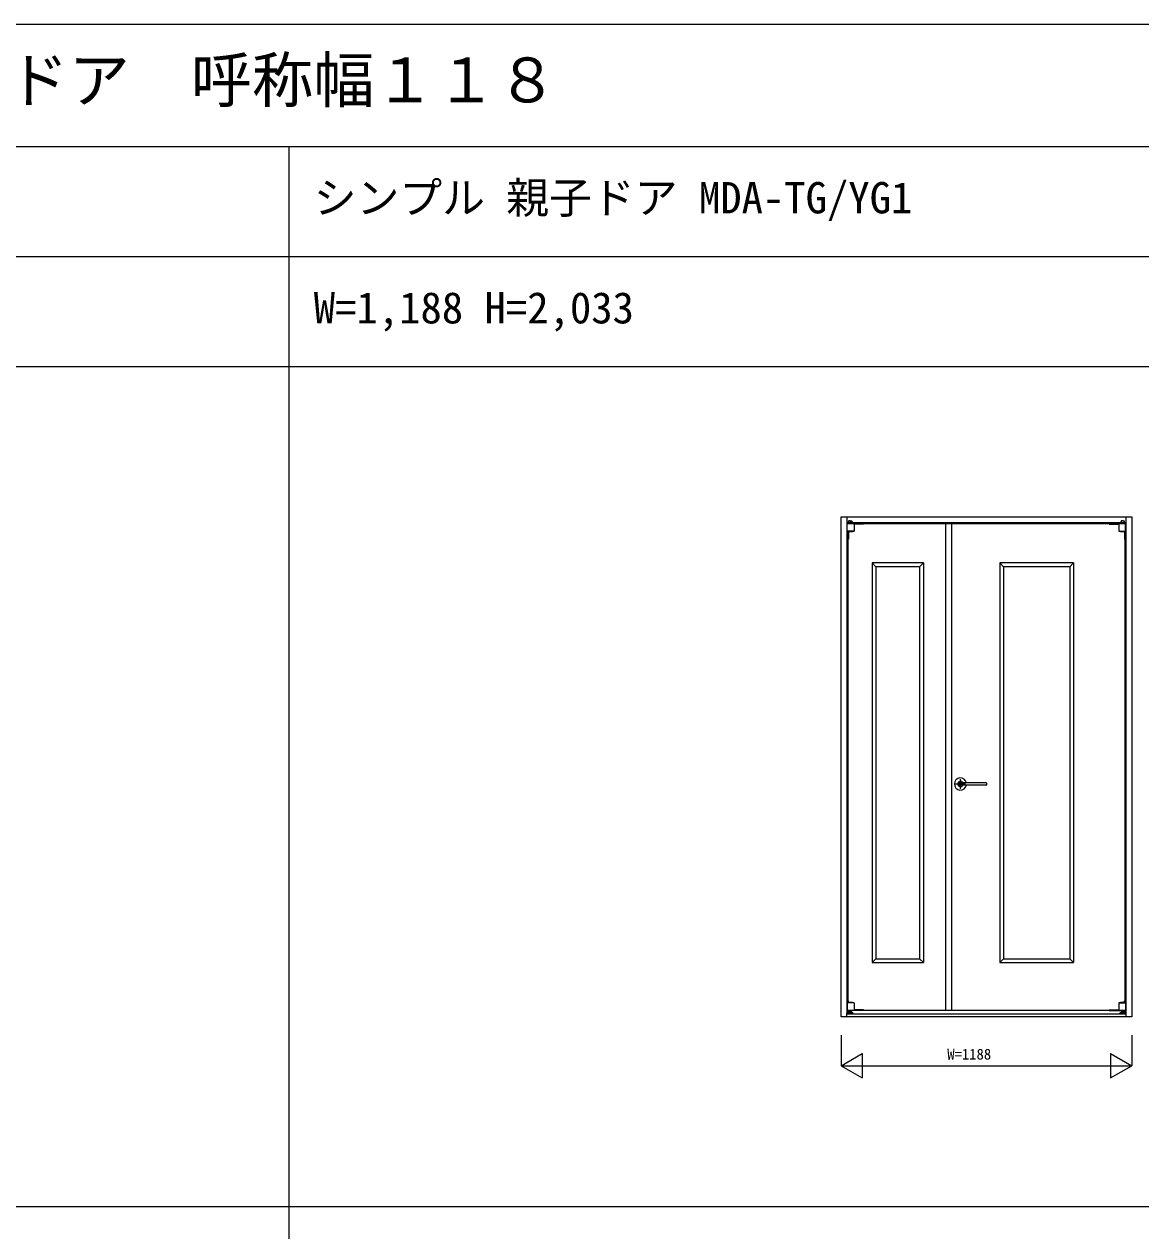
# Model space of a CAD drawing. Units: millimetres, scale not verified. Extents: x -14340 to 14341, y -10000 to 10000.
# Drawn here: x -4024 to 541, y 5065 to 10000 of the extents above; entities that cross this region are included whole.
import ezdxf
from ezdxf.enums import TextEntityAlignment as Align

# ---------------------------------------------------------------- set-up
doc = ezdxf.new("R2010")
doc.units = ezdxf.units.MM
doc.header["$LTSCALE"] = 50
for name, color, linetype in [('0-0_0', 7, 'Continuous'), ('0-1_YKK_A1', 4, 'Continuous'), ('0-4_YKK_F1', 7, 'Continuous'), ('0-5_YKK_N1', 2, 'Continuous')]:
    doc.layers.add(name, color=color, linetype=linetype)
doc.styles.add('ＭＳ ゴシック', font='')
doc.styles.get('ＭＳ ゴシック').set_extended_font_data('MS Gothic')

msp = doc.modelspace()

# ---------------------------------------------------------------- linework, layer by layer
at = {"layer": '0-1_YKK_A1'}
for p, q in [((-684.5, 5940.5), (-684.5, 7985.5)), ((-684.5, 7985.5), (503.5, 7985.5)), ((-660.5, 7985.5), (-660.5, 5955.5)), ((-660.5, 7961.5), (479.5, 7961.5)), ((-592.5, 7957.5), (-659.5, 7957.5)), ((-659.5, 7926.9), (-659.5, 7957.5)), ((-658.5, 7961.5), (-658.5, 7959.5)), ((-636.5, 7961.5), (-658.5, 7961.5)), ((-636.5, 7959.5), (-658.5, 7959.5)), ((-657.5, 7962), (-657.5, 7961.5)), ((-653.9, 7962), (-657.5, 7962)), ((-656.5, 7959.5), (-656.5, 7957.5)), ((-656.5, 7957.5), (-256.5, 7957.5)), ((-656, 7957.5), (-656, 7958)), ((-635.25, 7958), (-656, 7958)), ((-654.5, 7959.5), (-654.5, 7958)), ((-653.9, 7967), (-653.9, 7962)), ((-647.5, 7968.5), (-652.4, 7968.5)), ((-651.5, 7958), (-651.5, 7959.5)), ((-647.5, 7968.5), (-642.6, 7968.5)), ((-643.5, 7958), (-643.5, 7959.5)), ((-641.1, 7967), (-641.1, 7962)), ((-641.1, 7962), (-637.5, 7962)), ((-637.5, 7962), (-637.5, 7961.5)), ((-636.5, 7961.5), (-636.5, 7959.5)), ((-635.25, 7957.5), (-635.25, 7958)), ((-631.5, 7957.5), (-631.5, 7926.9)), ((-592.5, 7955), (-631.5, 7955)), ((-592.5, 7957.5), (-592.5, 7955)), ((-256.5, 7957.5), (475.5, 7957.5)), ((-256.5, 5966.5), (-256.5, 7957.5)), ((-231.5, 5966.5), (-231.5, 7957.5)), ((411.5, 7957.5), (478.5, 7957.5)), ((411.5, 7957.5), (411.5, 7955)), ((411.5, 7955), (450.5, 7955)), ((450.5, 7957.5), (450.5, 7926.9)), ((454.25, 7957.5), (454.25, 7958)), ((454.25, 7958), (475, 7958)), ((455.5, 7961.5), (477.5, 7961.5)), ((455.5, 7961.5), (455.5, 7959.5)), ((455.5, 7959.5), (477.5, 7959.5)), ((460.1, 7962), (456.5, 7962)), ((456.5, 7962), (456.5, 7961.5)), ((460.1, 7967), (460.1, 7962)), ((466.5, 7968.5), (461.6, 7968.5)), ((462.5, 7958), (462.5, 7959.5)), ((466.5, 7968.5), (471.4, 7968.5)), ((470.5, 7958), (470.5, 7959.5)), ((472.9, 7967), (472.9, 7962)), ((472.9, 7962), (476.5, 7962)), ((473.5, 7959.5), (473.5, 7958)), ((475, 7957.5), (475, 7958)), ((475.5, 7959.5), (475.5, 7957.5)), ((476.5, 7962), (476.5, 7961.5)), ((477.5, 7961.5), (477.5, 7959.5)), ((478.5, 7926.9), (478.5, 7957.5)), ((479.5, 7985.5), (479.5, 5955.5)), ((503.5, 7985.5), (503.5, 5940.5)), ((-631.6, 7926.68), (-659.4, 7926.68)), ((-656.5, 7925.83), (-656.5, 5998.17)), ((-656.5, 7925.83), (-656.5, 7893.75)), ((-654.5, 7925.39), (-654.5, 7893.75)), ((450.6, 7926.68), (478.4, 7926.68)), ((473.5, 7925.39), (473.5, 7893.75)), ((475.5, 7925.83), (475.5, 5998.17)), ((475.5, 7925.83), (475.5, 7893.75)), ((-654.5, 7893.75), (-656.5, 7893.75)), ((473.5, 7893.75), (475.5, 7893.75)), ((-558, 7797), (-558, 6162)), ((-348, 7797), (-558, 7797)), ((-542, 7781), (-558, 7797)), ((-542, 7781), (-542, 6178)), ((-364, 7781), (-542, 7781)), ((-364, 7781), (-348, 7797)), ((-364, 7781), (-364, 6178)), ((-348, 7797), (-348, 6162)), ((-36, 7797), (-36, 6162)), ((266, 7797), (-36, 7797)), ((-20, 7781), (-36, 7797)), ((-20, 7781), (-20, 6178)), ((250, 7781), (-20, 7781)), ((250, 7781), (266, 7797)), ((250, 7781), (250, 6178)), ((266, 7797), (266, 6162)), ((-196.5, 6872.5), (-196.5, 6912.5)), ((-216.5, 6892.5), (-176.5, 6892.5)), ((-91.5, 6897), (-205.87, 6897)), ((-91.5, 6888), (-205.87, 6888)), ((-90.5, 6896), (-90.5, 6889)), ((-542, 6178), (-558, 6162)), ((-542, 6178), (-364, 6178)), ((-364, 6178), (-348, 6162)), ((-20, 6178), (-36, 6162)), ((-20, 6178), (250, 6178)), ((250, 6178), (266, 6162)), ((-558, 6162), (-348, 6162)), ((-36, 6162), (266, 6162)), ((-659.5, 5997.1), (-659.5, 5966.5)), ((-631.6, 5997.32), (-659.4, 5997.32)), ((-654.5, 6005.25), (-656.5, 6005.25)), ((-656.5, 5998.17), (-656.5, 6005.25)), ((-654.5, 5998.61), (-654.5, 6005.25)), ((-631.5, 5997.1), (-631.5, 5966.5)), ((450.5, 5997.1), (450.5, 5966.5)), ((450.6, 5997.32), (478.4, 5997.32)), ((473.5, 6005.25), (475.5, 6005.25)), ((473.5, 5998.61), (473.5, 6005.25)), ((475.5, 5998.17), (475.5, 6005.25)), ((478.5, 5997.1), (478.5, 5966.5)), ((-660.5, 5940.5), (-684.5, 5940.5)), ((-660.5, 5940.5), (-660.5, 5955.5)), ((-660.5, 5952.5), (479.5, 5952.5)), ((479.5, 5940.5), (-660.5, 5940.5)), ((-631.5, 5966.5), (-659.5, 5966.5)), ((-256.5, 5966.5), (-656.5, 5966.5)), ((-656.5, 5957.5), (-656.5, 5966.5)), ((-638.5, 5957.5), (-656.5, 5957.5)), ((-638.5, 5955.5), (-656.5, 5955.5)), ((-656.5, 5952.5), (-656.5, 5955.5)), ((-655.75, 5966.5), (-655.75, 5966)), ((-635, 5966), (-655.75, 5966)), ((-654.5, 5957.5), (-654.5, 5966)), ((-592.5, 5966.5), (-652.5, 5966.5)), ((-642.5, 5960.5), (-652.5, 5960.5)), ((-652.5, 5955.5), (-652.5, 5958.5)), ((-642.5, 5958.5), (-652.5, 5958.5)), ((-651.3, 5960.5), (-651.3, 5966)), ((-650.05, 5959.5), (-651.05, 5958.5)), ((-650.05, 5959.5), (-650.05, 5960.5)), ((-644.95, 5959.5), (-644.95, 5960.5)), ((-644.5, 5957.5), (-644.5, 5958.5)), ((-643.7, 5960.5), (-643.7, 5966)), ((-642.5, 5955.5), (-642.5, 5958.5)), ((-640.5, 5957.5), (-640.5, 5958.5)), ((-638.5, 5952.5), (-638.5, 5955.5)), ((-638.5, 5952.5), (-638.5, 5955.5)), ((-636.5, 5952.5), (-636.5, 5955.5)), ((-635, 5966.5), (-635, 5966)), ((-592.5, 5968.5), (-631.5, 5968.5)), ((-592.5, 5966.5), (-592.5, 5968.5)), ((475.5, 5966.5), (-256.5, 5966.5)), ((411.5, 5966.5), (411.5, 5968.5)), ((411.5, 5968.5), (450.5, 5968.5)), ((411.5, 5966.5), (471.5, 5966.5)), ((450.5, 5966.5), (478.5, 5966.5)), ((454, 5966.5), (454, 5966)), ((454, 5966), (474.75, 5966)), ((455.5, 5952.5), (455.5, 5955.5)), ((457.5, 5957.5), (475.5, 5957.5)), ((457.5, 5955.5), (475.5, 5955.5)), ((457.5, 5952.5), (457.5, 5955.5)), ((457.5, 5952.5), (457.5, 5955.5)), ((459.5, 5957.5), (459.5, 5958.5)), ((461.5, 5960.5), (471.5, 5960.5)), ((461.5, 5955.5), (461.5, 5958.5)), ((461.5, 5958.5), (471.5, 5958.5)), ((462.7, 5960.5), (462.7, 5966)), ((463.5, 5957.5), (463.5, 5958.5)), ((463.95, 5959.5), (463.95, 5960.5)), ((469.05, 5959.5), (469.05, 5960.5)), ((469.05, 5959.5), (470.05, 5958.5)), ((470.3, 5960.5), (470.3, 5966)), ((471.5, 5955.5), (471.5, 5958.5)), ((473.5, 5957.5), (473.5, 5966)), ((474.75, 5966.5), (474.75, 5966)), ((475.5, 5957.5), (475.5, 5966.5)), ((475.5, 5952.5), (475.5, 5955.5)), ((479.5, 5955.5), (479.5, 5940.5)), ((503.5, 5940.5), (479.5, 5940.5))]:
    msp.add_line(p, q, dxfattribs=at)
for points in [[(-91.36, 6896.99), (-91.37, 6896.99), (-91.39, 6896.99), (-91.4, 6896.99), (-91.41, 6897), (-91.42, 6897), (-91.43, 6897), (-91.45, 6897), (-91.46, 6897), (-91.47, 6897), (-91.48, 6897), (-91.5, 6897)], [(-91.5, 6888), (-91.48, 6888), (-91.47, 6888), (-91.46, 6888), (-91.45, 6888), (-91.43, 6888), (-91.42, 6888), (-91.41, 6888), (-91.4, 6888.01), (-91.39, 6888.01), (-91.37, 6888.01), (-91.36, 6888.01), (-91.35, 6888.01), (-91.34, 6888.01), (-91.32, 6888.01), (-91.31, 6888.02), (-91.3, 6888.02), (-91.29, 6888.02), (-91.28, 6888.02), (-91.26, 6888.03), (-91.25, 6888.03), (-91.24, 6888.03), (-91.23, 6888.04), (-91.22, 6888.04), (-91.21, 6888.04), (-91.19, 6888.05), (-91.18, 6888.05), (-91.17, 6888.05), (-91.16, 6888.06), (-91.15, 6888.06), (-91.14, 6888.07), (-91.12, 6888.07), (-91.11, 6888.08), (-91.1, 6888.08), (-91.09, 6888.09), (-91.08, 6888.09), (-91.07, 6888.1), (-91.06, 6888.1), (-91.05, 6888.11), (-91.03, 6888.11)], [(-90.92, 6896.82), (-90.93, 6896.83), (-90.94, 6896.83), (-90.95, 6896.84), (-90.96, 6896.84), (-90.97, 6896.85), (-90.98, 6896.86), (-90.99, 6896.86), (-91, 6896.87), (-91.01, 6896.88), (-91.02, 6896.88), (-91.03, 6896.89), (-91.05, 6896.89), (-91.06, 6896.9), (-91.07, 6896.9), (-91.08, 6896.91), (-91.09, 6896.92), (-91.1, 6896.92), (-91.11, 6896.92), (-91.12, 6896.93), (-91.14, 6896.93), (-91.15, 6896.94), (-91.16, 6896.94), (-91.17, 6896.95), (-91.18, 6896.95), (-91.19, 6896.95), (-91.21, 6896.96), (-91.22, 6896.96), (-91.23, 6896.96), (-91.24, 6896.97), (-91.25, 6896.97), (-91.26, 6896.97), (-91.28, 6896.98), (-91.29, 6896.98), (-91.3, 6896.98), (-91.31, 6896.98), (-91.32, 6896.98), (-91.34, 6896.99), (-91.35, 6896.99), (-91.36, 6896.99)], [(-91.03, 6888.11), (-91.02, 6888.12), (-91.01, 6888.13), (-91, 6888.13), (-90.99, 6888.14), (-90.98, 6888.14), (-90.97, 6888.15), (-90.96, 6888.16), (-90.95, 6888.16), (-90.94, 6888.17), (-90.93, 6888.18), (-90.92, 6888.18), (-90.91, 6888.19), (-90.9, 6888.2), (-90.89, 6888.2), (-90.88, 6888.21), (-90.87, 6888.22), (-90.86, 6888.23), (-90.85, 6888.23), (-90.84, 6888.24), (-90.83, 6888.25), (-90.82, 6888.26), (-90.81, 6888.27), (-90.81, 6888.28), (-90.8, 6888.28), (-90.79, 6888.29), (-90.78, 6888.3), (-90.77, 6888.31), (-90.76, 6888.32), (-90.75, 6888.33), (-90.75, 6888.34), (-90.74, 6888.35), (-90.73, 6888.36), (-90.72, 6888.37), (-90.71, 6888.37), (-90.71, 6888.38), (-90.7, 6888.4), (-90.69, 6888.4), (-90.68, 6888.41), (-90.68, 6888.43)], [(-90.61, 6896.46), (-90.61, 6896.47), (-90.62, 6896.48), (-90.63, 6896.49), (-90.63, 6896.5), (-90.64, 6896.51), (-90.64, 6896.53), (-90.65, 6896.53), (-90.66, 6896.55), (-90.66, 6896.56), (-90.67, 6896.56), (-90.68, 6896.58), (-90.68, 6896.59), (-90.69, 6896.59), (-90.7, 6896.61), (-90.71, 6896.62), (-90.71, 6896.62), (-90.72, 6896.63), (-90.73, 6896.64), (-90.74, 6896.65), (-90.75, 6896.66), (-90.75, 6896.67), (-90.76, 6896.68), (-90.77, 6896.69), (-90.78, 6896.7), (-90.79, 6896.71), (-90.8, 6896.71), (-90.81, 6896.72), (-90.81, 6896.73), (-90.82, 6896.74), (-90.83, 6896.75), (-90.84, 6896.76), (-90.85, 6896.77), (-90.86, 6896.77), (-90.87, 6896.78), (-90.88, 6896.79), (-90.89, 6896.8), (-90.9, 6896.8), (-90.91, 6896.81), (-90.92, 6896.82)], [(-90.68, 6888.43), (-90.67, 6888.43), (-90.66, 6888.44), (-90.66, 6888.46), (-90.65, 6888.46), (-90.64, 6888.48), (-90.64, 6888.49), (-90.63, 6888.5), (-90.63, 6888.51), (-90.62, 6888.52), (-90.61, 6888.53), (-90.61, 6888.54), (-90.6, 6888.55), (-90.6, 6888.56), (-90.59, 6888.57), (-90.59, 6888.58), (-90.58, 6888.59), (-90.58, 6888.61), (-90.57, 6888.62), (-90.57, 6888.63), (-90.56, 6888.64), (-90.56, 6888.65), (-90.55, 6888.66), (-90.55, 6888.67), (-90.55, 6888.69), (-90.54, 6888.7), (-90.54, 6888.71), (-90.53, 6888.72), (-90.53, 6888.73), (-90.53, 6888.75), (-90.53, 6888.76), (-90.52, 6888.77), (-90.52, 6888.78), (-90.52, 6888.79), (-90.51, 6888.8), (-90.51, 6888.82), (-90.51, 6888.83), (-90.51, 6888.84), (-90.51, 6888.85), (-90.5, 6888.87)], [(-90.5, 6896), (-90.5, 6896.01), (-90.5, 6896.02), (-90.5, 6896.04), (-90.5, 6896.05), (-90.5, 6896.06), (-90.5, 6896.07), (-90.5, 6896.08), (-90.5, 6896.1), (-90.5, 6896.11), (-90.5, 6896.12), (-90.5, 6896.14), (-90.51, 6896.15), (-90.51, 6896.16), (-90.51, 6896.17), (-90.51, 6896.18), (-90.51, 6896.2), (-90.52, 6896.21), (-90.52, 6896.22), (-90.52, 6896.23), (-90.53, 6896.24), (-90.53, 6896.26), (-90.53, 6896.27), (-90.53, 6896.28), (-90.54, 6896.29), (-90.54, 6896.3), (-90.55, 6896.31), (-90.55, 6896.32), (-90.55, 6896.34), (-90.56, 6896.35), (-90.56, 6896.36), (-90.57, 6896.37), (-90.57, 6896.38), (-90.58, 6896.39), (-90.58, 6896.41), (-90.59, 6896.42), (-90.59, 6896.43), (-90.6, 6896.44), (-90.6, 6896.45), (-90.61, 6896.46)], [(-90.5, 6888.87), (-90.5, 6888.88), (-90.5, 6888.89), (-90.5, 6888.9), (-90.5, 6888.91), (-90.5, 6888.93), (-90.5, 6888.94), (-90.5, 6888.95), (-90.5, 6888.96), (-90.5, 6888.97), (-90.5, 6888.99), (-90.5, 6889)], [(-636.5, 5952.5), (-658.5, 5952.5), (-658.5, 5955.5)], [(-643.95, 5958.5), (-644.95, 5959.5), (-650.05, 5959.5)], [(455.5, 5952.5), (477.5, 5952.5), (477.5, 5955.5)], [(462.95, 5958.5), (463.95, 5959.5), (469.05, 5959.5)]]:
    msp.add_lwpolyline(points, dxfattribs=at)
for centre, radius, start, end in [((-652.4, 7967), 1.5, 90, 180), ((-642.6, 7967), 1.5, 360, 90), ((461.6, 7967), 1.5, 90, 180), ((471.4, 7967), 1.5, 0, 90), ((-659.2, 7926.9), 0.3, 180, 252.57291), ((-645.5, 7970.54), 46.04, 252.57291, 287.42709), ((-631.8, 7926.9), 0.3, 287.42709, 360), ((450.8, 7926.9), 0.3, 180, 252.57291), ((464.5, 7970.54), 46.04, 252.57291, 287.42709), ((478.2, 7926.9), 0.3, 287.42709, 0), ((-196.5, 6892.5), 25, 10.36906, 349.63024), ((-196.5, 6892.5), 11, 24.14603, 335.85226), ((-205.87, 6896), 1, 90, 159.51452), ((-205.87, 6889), 1, 200.48732, 270), ((-659.2, 5997.1), 0.3, 107.42709, 180), ((-645.5, 5953.46), 46.04, 72.57291, 107.42709), ((-631.8, 5997.1), 0.3, 360, 72.57291), ((450.8, 5997.1), 0.3, 107.42709, 180), ((464.5, 5953.46), 46.04, 72.57291, 107.42709), ((478.2, 5997.1), 0.3, 0, 72.57291), ((-656.5, 5955.5), 2, 90, 180), ((-652.5, 5958.5), 2, 90, 180), ((-642.5, 5958.5), 2, 360, 90), ((-638.5, 5955.5), 2, 360, 90), ((457.5, 5955.5), 2, 90, 180), ((461.5, 5958.5), 2, 90, 180), ((471.5, 5958.5), 2, 0, 90), ((475.5, 5955.5), 2, 0, 90)]:
    msp.add_arc(centre, radius, start, end, dxfattribs=at)
at = {"layer": '0-4_YKK_F1'}
for p, q in [((-14340.5, 10000), (14340.52, 10000)), ((-14340.5, 9500), (14159.5, 9500)), ((-2940.5, -10000), (-2940.5, 9500)), ((-14340.5, 9050), (14159.5, 9050)), ((-14340.5, 8600), (14159.5, 8600)), ((-14340.5, 5165), (14159.5, 5165))]:
    msp.add_line(p, q, dxfattribs=at)
at = {"layer": '0-5_YKK_N1'}
for p, q in [((-684.5, 5865.5), (-684.5, 5740.5)), ((503.5, 5865.5), (503.5, 5740.5)), ((-684.5, 5740.5), (-597.9, 5790.5)), ((-597.9, 5790.5), (-597.9, 5690.5)), ((416.9, 5790.5), (416.9, 5690.5)), ((416.9, 5790.5), (503.5, 5740.5)), ((-684.5, 5740.5), (503.5, 5740.5)), ((-684.5, 5740.5), (-597.9, 5690.5)), ((416.9, 5690.5), (503.5, 5740.5))]:
    msp.add_line(p, q, dxfattribs=at)

# ---------------------------------------------------------------- texts
at = {"layer": '0-0_0', "style": 'ＭＳ ゴシック'}
for s, height, p in [('ＭＤＡＳＭ＿Ｙ０１  木質インテリア建材  ラフォレスタ  室内ドア  シンプル\u3000親子ドア  呼称幅１１８', 183.3, (-13840.5, 9625)), ('シンプル 親子ドア MDA-TG/YG1', 128.3, (-2840.5, 9187.5)), ('W=1,188 H=2,033', 128.3, (-2840.5, 8737.5))]:
    msp.add_text(s, height=height, dxfattribs=at).set_placement(p, align=Align.BOTTOM_LEFT)
at = {"layer": '0-5_YKK_N1', "style": 'ＭＳ ゴシック'}
msp.add_text('W=1188', height=43.99, dxfattribs=at).set_placement((-250.5, 5752.5), align=Align.BOTTOM_LEFT)

doc.saveas('drawing.dxf')
